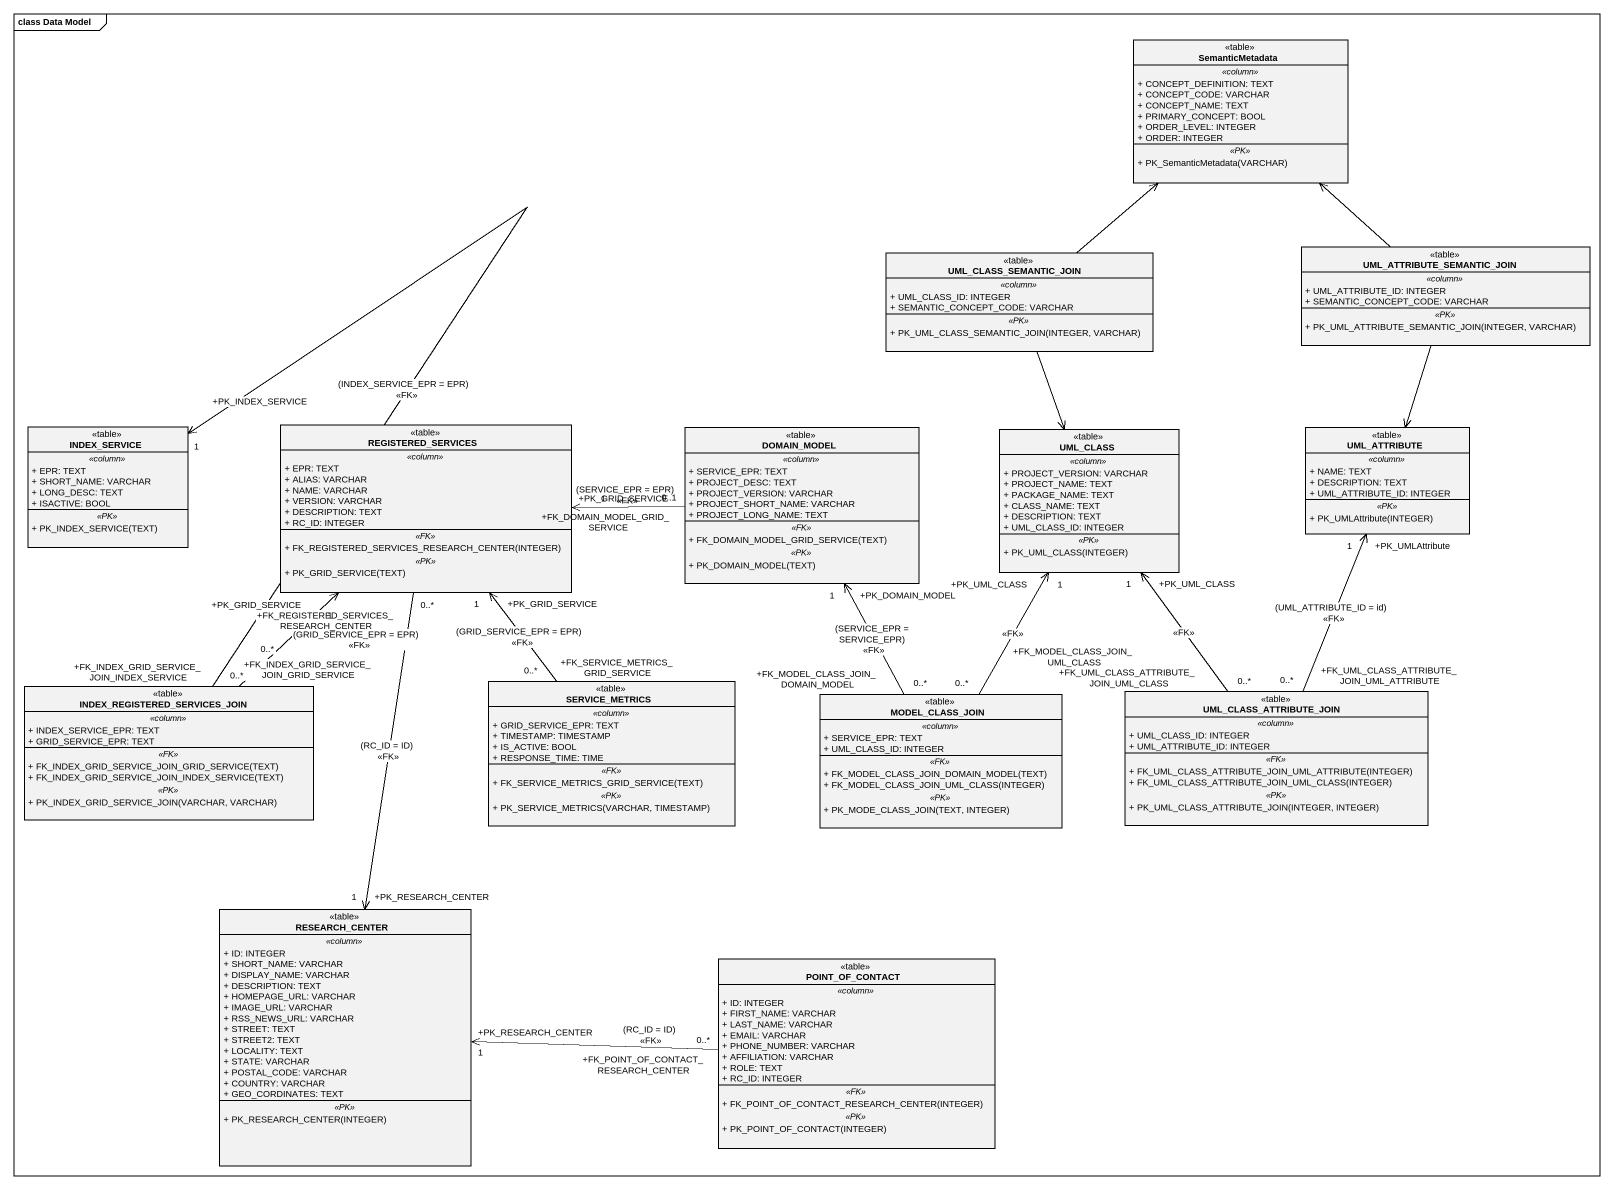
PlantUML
@startuml
mainframe class Data Model
hide circle
hide empty members
skinparam classAttributeIconSize 0
class SemanticMetadata <<table>> {
  .. <<column>> ..
  + CONCEPT_DEFINITION: TEXT
  + CONCEPT_CODE: VARCHAR
  + CONCEPT_NAME: TEXT
  + PRIMARY_CONCEPT: BOOL
  + ORDER_LEVEL: INTEGER
  + ORDER: INTEGER
  .. <<PK>> ..
  + PK_SemanticMetadata(VARCHAR)
}
class UML_CLASS_SEMANTIC_JOIN <<table>> {
  .. <<column>> ..
  + UML_CLASS_ID: INTEGER
  + SEMANTIC_CONCEPT_CODE: VARCHAR
  .. <<PK>> ..
  + PK_UML_CLASS_SEMANTIC_JOIN(INTEGER, VARCHAR)
}
class UML_ATTRIBUTE_SEMANTIC_JOIN <<table>> {
  .. <<column>> ..
  + UML_ATTRIBUTE_ID: INTEGER
  + SEMANTIC_CONCEPT_CODE: VARCHAR
  .. <<PK>> ..
  + PK_UML_ATTRIBUTE_SEMANTIC_JOIN(INTEGER, VARCHAR)
}
class INDEX_SERVICE <<table>> {
  .. <<column>> ..
  + EPR: TEXT
  + SHORT_NAME: VARCHAR
  + LONG_DESC: TEXT
  + ISACTIVE: BOOL
  .. <<PK>> ..
  + PK_INDEX_SERVICE(TEXT)
}
class REGISTERED_SERVICES <<table>> {
  .. <<column>> ..
  + EPR: TEXT
  + ALIAS: VARCHAR
  + NAME: VARCHAR
  + VERSION: VARCHAR
  + DESCRIPTION: TEXT
  + RC_ID: INTEGER
  .. <<FK>> ..
  + FK_REGISTERED_SERVICES_RESEARCH_CENTER(INTEGER)
  .. <<PK>> ..
  + PK_GRID_SERVICE(TEXT)
}
class DOMAIN_MODEL <<table>> {
  .. <<column>> ..
  + SERVICE_EPR: TEXT
  + PROJECT_DESC: TEXT
  + PROJECT_VERSION: VARCHAR
  + PROJECT_SHORT_NAME: VARCHAR
  + PROJECT_LONG_NAME: TEXT
  .. <<FK>> ..
  + FK_DOMAIN_MODEL_GRID_SERVICE(TEXT)
  .. <<PK>> ..
  + PK_DOMAIN_MODEL(TEXT)
}
class UML_CLASS <<table>> {
  .. <<column>> ..
  + PROJECT_VERSION: VARCHAR
  + PROJECT_NAME: TEXT
  + PACKAGE_NAME: TEXT
  + CLASS_NAME: TEXT
  + DESCRIPTION: TEXT
  + UML_CLASS_ID: INTEGER
  .. <<PK>> ..
  + PK_UML_CLASS(INTEGER)
}
class UML_ATTRIBUTE <<table>> {
  .. <<column>> ..
  + NAME: TEXT
  + DESCRIPTION: TEXT
  + UML_ATTRIBUTE_ID: INTEGER
  .. <<PK>> ..
  + PK_UMLAttribute(INTEGER)
}
class "INDEX_REGISTERED_SERVICES_JOIN" as INDEX_REGISTERED_SERVICES <<table>> {
  .. <<column>> ..
  + INDEX_SERVICE_EPR: TEXT
  + GRID_SERVICE_EPR: TEXT
  .. <<FK>> ..
  + FK_INDEX_GRID_SERVICE_JOIN_GRID_SERVICE(TEXT)
  + FK_INDEX_GRID_SERVICE_JOIN_INDEX_SERVICE(TEXT)
  .. <<PK>> ..
  + PK_INDEX_GRID_SERVICE_JOIN(VARCHAR, VARCHAR)
}
class SERVICE_METRICS <<table>> {
  .. <<column>> ..
  + GRID_SERVICE_EPR: TEXT
  + TIMESTAMP: TIMESTAMP
  + IS_ACTIVE: BOOL
  + RESPONSE_TIME: TIME
  .. <<FK>> ..
  + FK_SERVICE_METRICS_GRID_SERVICE(TEXT)
  .. <<PK>> ..
  + PK_SERVICE_METRICS(VARCHAR, TIMESTAMP)
}
class MODEL_CLASS_JOIN <<table>> {
  .. <<column>> ..
  + SERVICE_EPR: TEXT
  + UML_CLASS_ID: INTEGER
  .. <<FK>> ..
  + FK_MODEL_CLASS_JOIN_DOMAIN_MODEL(TEXT)
  + FK_MODEL_CLASS_JOIN_UML_CLASS(INTEGER)
  .. <<PK>> ..
  + PK_MODE_CLASS_JOIN(TEXT, INTEGER)
}
class UML_CLASS_ATTRIBUTE_JOIN <<table>> {
  .. <<column>> ..
  + UML_CLASS_ID: INTEGER
  + UML_ATTRIBUTE_ID: INTEGER
  .. <<FK>> ..
  + FK_UML_CLASS_ATTRIBUTE_JOIN_UML_ATTRIBUTE(INTEGER)
  + FK_UML_CLASS_ATTRIBUTE_JOIN_UML_CLASS(INTEGER)
  .. <<PK>> ..
  + PK_UML_CLASS_ATTRIBUTE_JOIN(INTEGER, INTEGER)
}
class RESEARCH_CENTER <<table>> {
  .. <<column>> ..
  + ID: INTEGER
  + SHORT_NAME: VARCHAR
  + DISPLAY_NAME: VARCHAR
  + DESCRIPTION: TEXT
  + HOMEPAGE_URL: VARCHAR
  + IMAGE_URL: VARCHAR
  + RSS_NEWS_URL: VARCHAR
  + STREET: TEXT
  + STREET2: TEXT
  + LOCALITY: TEXT
  + STATE: VARCHAR
  + POSTAL_CODE: VARCHAR
  + COUNTRY: VARCHAR
  + GEO_CORDINATES: TEXT
  .. <<PK>> ..
  + PK_RESEARCH_CENTER(INTEGER)
}
class POINT_OF_CONTACT <<table>> {
  .. <<column>> ..
  + ID: INTEGER
  + FIRST_NAME: VARCHAR
  + LAST_NAME: VARCHAR
  + EMAIL: VARCHAR
  + PHONE_NUMBER: VARCHAR
  + AFFILIATION: VARCHAR
  + ROLE: TEXT
  + RC_ID: INTEGER
  .. <<FK>> ..
  + FK_POINT_OF_CONTACT_RESEARCH_CENTER(INTEGER)
  .. <<PK>> ..
  + PK_POINT_OF_CONTACT(INTEGER)
}
UML_CLASS_SEMANTIC_JOIN -up-> SemanticMetadata
UML_CLASS_SEMANTIC_JOIN --> UML_CLASS
UML_ATTRIBUTE_SEMANTIC_JOIN -up-> SemanticMetadata
UML_ATTRIBUTE_SEMANTIC_JOIN --> UML_ATTRIBUTE
REGISTERED_SERVICES "+FK_REGISTERED_SERVICES_RESEARCH_CENTER\n0..*" --> "+PK_RESEARCH_CENTER\n1" RESEARCH_CENTER : (RC_ID = ID)\n<<FK>>
DOMAIN_MODEL "+FK_DOMAIN_MODEL_GRID_SERVICE\n0..1" -left-> "+PK_GRID_SERVICE\n1" REGISTERED_SERVICES : (SERVICE_EPR = EPR)\n<<FK>>
INDEX_REGISTERED_SERVICES "+FK_INDEX_GRID_SERVICE_JOIN_INDEX_SERVICE\n0..*" -up-> "+PK_INDEX_SERVICE\n1" INDEX_SERVICE : (INDEX_SERVICE_EPR = EPR)\n<<FK>>
INDEX_REGISTERED_SERVICES "+FK_INDEX_GRID_SERVICE_JOIN_GRID_SERVICE\n0..*" -up-> "+PK_GRID_SERVICE\n1" REGISTERED_SERVICES : (GRID_SERVICE_EPR = EPR)\n<<FK>>
SERVICE_METRICS "+FK_SERVICE_METRICS_GRID_SERVICE\n0..*" -up-> "+PK_GRID_SERVICE\n1" REGISTERED_SERVICES : (GRID_SERVICE_EPR = EPR)\n<<FK>>
MODEL_CLASS_JOIN "+FK_MODEL_CLASS_JOIN_DOMAIN_MODEL\n0..*" -up-> "+PK_DOMAIN_MODEL\n1" DOMAIN_MODEL : (SERVICE_EPR = SERVICE_EPR)\n<<FK>>
MODEL_CLASS_JOIN "+FK_MODEL_CLASS_JOIN_UML_CLASS\n0..*" -up-> "+PK_UML_CLASS\n1" UML_CLASS : <<FK>>
UML_CLASS_ATTRIBUTE_JOIN "+FK_UML_CLASS_ATTRIBUTE_JOIN_UML_CLASS\n0..*" -up-> "+PK_UML_CLASS\n1" UML_CLASS : <<FK>>
UML_CLASS_ATTRIBUTE_JOIN "+FK_UML_CLASS_ATTRIBUTE_JOIN_UML_ATTRIBUTE\n0..*" -up-> "+PK_UMLAttribute\n1" UML_ATTRIBUTE : (UML_ATTRIBUTE_ID = id)\n<<FK>>
POINT_OF_CONTACT "+FK_POINT_OF_CONTACT_RESEARCH_CENTER\n0..*" -left-> "+PK_RESEARCH_CENTER\n1" RESEARCH_CENTER : (RC_ID = ID)\n<<FK>>
@enduml
